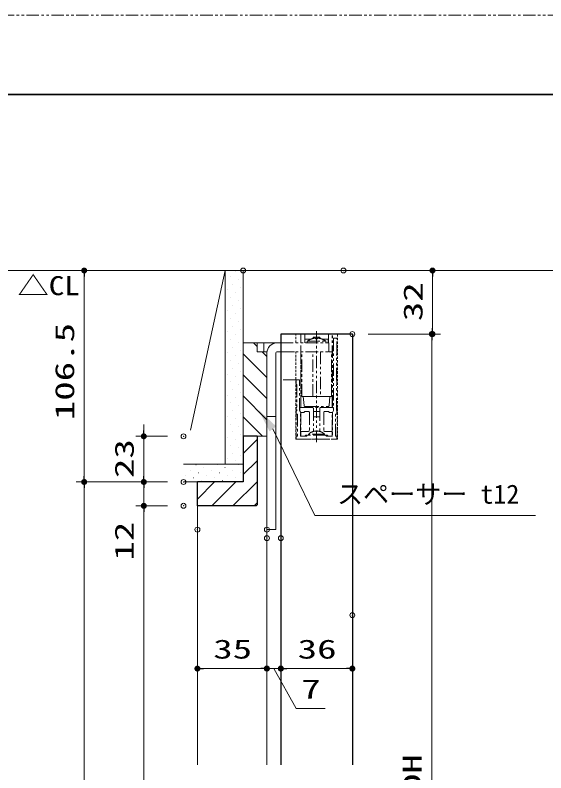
# Model space of a CAD drawing. Units: millimetres, scale not verified. Extents: x -1306 to 1306, y -607 to 607.
# Drawn here: x -912.4 to -645.3, y 212.4 to 594 of the extents above; entities that cross this region are included whole.
import ezdxf
from ezdxf.enums import TextEntityAlignment as Align

# ---------------------------------------------------------------- set-up
doc = ezdxf.new("R2010")
doc.units = ezdxf.units.MM
doc.header["$LTSCALE"] = 5
doc.header["$PDMODE"] = 32
doc.header["$PDSIZE"] = 2.5
doc.linetypes.add('USER1', pattern=[2.5, 1.25, -0.25, 0.25, -0.25, 0.25, -0.25])
doc.linetypes.add('USER2', pattern=[0.375, 0.25, -0.125])
for name, color, linetype, lineweight in [('0-1_線(黄)', 2, 'Continuous', 15), ('0-3_陰線', 4, 'USER1', 9), ('0-B_点線(水)', 4, 'USER2', 9), ('0-D_線(白)', 7, 'Continuous', 30), ('1-0_線(水)', 4, 'Continuous', 9), ('1-1_寸法線', 3, 'Continuous', 13), ('1-2_ハッチング', 6, 'Continuous', 9), ('1-3_引出線', 3, 'Continuous', 9), ('1-4_DEFPOINTS', 7, 'Continuous', 5), ('1-5_0', 3, 'Continuous', 25), ('1-7_図面枠', 7, 'Continuous', 35)]:
    doc.layers.add(name, color=color, linetype=linetype, lineweight=lineweight)
doc.styles.add('ＭＳ ゴシック', font='')
doc.styles.get('ＭＳ ゴシック').set_extended_font_data('MS Gothic')

# ---------------------------------------------------------------- blocks, each defined once
blk = doc.blocks.new('_DOT')
at = {"layer": '1-5_0'}
blk.add_line((-2.5, 0), (-5, 0), dxfattribs=at)
for points in [[(0, 0), (-2.5, 0), (-2.48, 0.313)], [(0, 0), (-2.48, -0.313), (-2.5, 0)], [(0, 0), (-2.48, 0.313), (-2.421, 0.622)], [(0, 0), (-2.421, -0.622), (-2.48, -0.313)], [(0, 0), (-2.421, 0.622), (-2.324, 0.92)], [(0, 0), (-2.324, -0.92), (-2.421, -0.622)], [(0, 0), (-2.324, 0.92), (-2.191, 1.204)], [(0, 0), (-2.191, -1.204), (-2.324, -0.92)], [(0, 0), (-2.191, 1.204), (-2.023, 1.469)], [(0, 0), (-2.023, -1.469), (-2.191, -1.204)], [(0, 0), (-2.023, 1.469), (-1.822, 1.711)], [(0, 0), (-1.822, -1.711), (-2.023, -1.469)], [(0, 0), (-1.822, 1.711), (-1.594, 1.926)], [(0, 0), (-1.594, -1.926), (-1.822, -1.711)], [(0, 0), (-1.594, 1.926), (-1.34, 2.111)], [(0, 0), (-1.34, -2.111), (-1.594, -1.926)], [(0, 0), (-1.34, 2.111), (-1.064, 2.262)], [(0, 0), (-1.064, -2.262), (-1.34, -2.111)], [(0, 0), (-1.064, 2.262), (-0.773, 2.378)], [(0, 0), (-0.773, -2.378), (-1.064, -2.262)], [(0, 0), (-0.773, 2.378), (-0.468, 2.456)], [(0, 0), (-0.468, -2.456), (-0.773, -2.378)], [(0, 0), (-0.468, 2.456), (-0.157, 2.495)], [(0, 0), (-0.157, -2.495), (-0.468, -2.456)], [(0, 0), (-0.157, 2.495), (0.157, 2.495)], [(0, 0), (0.157, -2.495), (-0.157, -2.495)], [(0, 0), (0.157, 2.495), (0.468, 2.456)], [(0, 0), (0.468, 2.456), (0.773, 2.378)], [(0, 0), (0.773, 2.378), (1.064, 2.262)], [(0, 0), (1.064, 2.262), (1.34, 2.111)], [(0, 0), (1.34, 2.111), (1.594, 1.926)], [(0, 0), (1.594, 1.926), (1.822, 1.711)], [(0, 0), (1.822, 1.711), (2.023, 1.469)], [(0, 0), (2.023, 1.469), (2.191, 1.204)], [(0, 0), (2.191, 1.204), (2.324, 0.92)], [(0, 0), (2.324, 0.92), (2.421, 0.622)], [(0, 0), (2.421, 0.622), (2.48, 0.313)], [(0, 0), (2.48, 0.313), (2.5, 0)], [(0, 0), (0.468, -2.456), (0.157, -2.495)], [(0, 0), (0.773, -2.378), (0.468, -2.456)], [(0, 0), (1.064, -2.262), (0.773, -2.378)], [(0, 0), (1.34, -2.111), (1.064, -2.262)], [(0, 0), (1.594, -1.926), (1.34, -2.111)], [(0, 0), (1.822, -1.711), (1.594, -1.926)], [(0, 0), (2.023, -1.469), (1.822, -1.711)], [(0, 0), (2.191, -1.204), (2.023, -1.469)], [(0, 0), (2.324, -0.92), (2.191, -1.204)], [(0, 0), (2.421, -0.622), (2.324, -0.92)], [(0, 0), (2.48, -0.313), (2.421, -0.622)], [(0, 0), (2.5, 0), (2.48, -0.313)]]:
    blk.add_solid(points, dxfattribs=at)

msp = doc.modelspace()

# ---------------------------------------------------------------- linework, layer by layer
at = {"layer": '0-1_線(黄)'}
for p, q in [((-1237.663, 465.389), (-539.884, 465.389)), ((-806.677, 465.389), (-824.177, 385.056)), ((-806.677, 465.389), (-806.677, 367.889)), ((-797.677, 358.889), (-797.677, 465.389)), ((-797.677, 428.889), (-785.677, 428.889)), ((-785.677, 428.889), (-790.677, 428.889)), ((-790.677, 428.889), (-778.677, 428.889)), ((-790.677, 428.889), (-790.677, 424.389)), ((-787.177, 428.889), (-787.177, 424.389)), ((-789.505, 424.389), (-790.677, 424.389)), ((-789.505, 424.389), (-788.348, 424.389)), ((-788.348, 424.389), (-787.177, 424.389)), ((-785.652, 424.389), (-787.177, 424.389)), ((-785.677, 423.889), (-785.677, 381.889)), ((-781.177, 334.889), (-781.177, 423.889)), ((-780.677, 424.389), (-778.677, 424.389)), ((-777.978, 424.389), (-777.978, 424.374)), ((-785.677, 391.889), (-781.177, 391.889)), ((-797.677, 381.889), (-790.677, 381.889)), ((-790.677, 381.889), (-785.677, 381.889)), ((-827.677, 367.889), (-797.677, 367.889)), ((-797.677, 358.889), (-827.677, 358.889)), ((-785.677, 334.889), (-781.177, 334.889))]:
    msp.add_line(p, q, dxfattribs=at)
at = {"layer": '0-1_線(黄)', "lineweight": 18}
msp.add_line((-785.677, 381.889), (-785.677, 424.389), dxfattribs=at)
at = {"layer": '0-1_線(黄)'}
for radius in [5, 0.5]:
    msp.add_arc((-780.677, 423.889), radius, 90, 180, dxfattribs=at)
at = {"layer": '0-3_陰線'}
for p, q in [((387.036, 594), (-1292.964, 594)), ((-768.677, 396.389), (-768.677, 433.389)), ((-768.677, 428.889), (-768.677, 433.389)), ((-768.577, 433.389), (-768.577, 428.889)), ((-766.677, 428.889), (-766.677, 433.389)), ((-762.327, 431.889), (-762.606, 431.122)), ((-759.027, 431.889), (-762.327, 431.889)), ((-761.147, 431.359), (-761.147, 430.963)), ((-760.677, 434.889), (-760.677, 378.956)), ((-760.207, 430.963), (-760.207, 431.359)), ((-759.027, 431.889), (-758.748, 431.122)), ((-754.677, 433.389), (-754.677, 428.889)), ((-752.777, 396.389), (-752.777, 433.389)), ((-752.677, 396.389), (-752.677, 433.389)), ((-778.677, 428.889), (-754.477, 428.889)), ((-766.527, 430.889), (-763.373, 430.889)), ((-766.527, 430.889), (-766.527, 428.889)), ((-765.377, 429.739), (-755.977, 429.739)), ((-765.377, 429.739), (-765.377, 428.889)), ((-763.136, 430.975), (-763.126, 430.963)), ((-758.228, 430.963), (-758.217, 430.975)), ((-757.981, 430.889), (-754.827, 430.889)), ((-755.977, 429.739), (-755.977, 428.889)), ((-754.827, 428.889), (-754.827, 430.889)), ((-754.477, 428.889), (-754.477, 424.389)), ((-778.677, 424.389), (-754.477, 424.389)), ((-777.978, 424.374), (-769.977, 424.374)), ((-769.977, 424.389), (-769.977, 424.374)), ((-768.577, 424.389), (-768.577, 396.389)), ((-768.177, 401.889), (-768.177, 424.389)), ((-762.597, 401.889), (-762.597, 424.389)), ((-758.757, 424.389), (-758.757, 401.889)), ((-753.177, 424.389), (-754.477, 424.389)), ((-753.177, 401.889), (-753.177, 424.389)), ((-768.177, 412.389), (-768.577, 412.389)), ((-752.777, 412.389), (-753.177, 412.389)), ((-771.177, 410.389), (-778.677, 410.389)), ((-768.177, 401.889), (-762.597, 401.889)), ((-766.972, 397.339), (-767.427, 401.889)), ((-758.757, 401.889), (-762.597, 401.889)), ((-758.757, 401.889), (-753.177, 401.889)), ((-753.927, 401.889), (-754.382, 397.339)), ((-766.423, 396.889), (-766.474, 396.889)), ((-766.423, 396.889), (-765.925, 396.889)), ((-765.879, 396.889), (-765.925, 396.889)), ((-765.879, 396.889), (-755.475, 396.889)), ((-755.429, 396.889), (-755.475, 396.889)), ((-755.429, 396.889), (-754.93, 396.889)), ((-754.879, 396.889), (-754.93, 396.889)), ((-770.627, 396.389), (-770.977, 396.389)), ((-770.977, 396.389), (-770.977, 380.389)), ((-768.677, 396.389), (-769.227, 396.389)), ((-768.677, 396.389), (-762.777, 396.389)), ((-768.677, 396.389), (-752.677, 396.389)), ((-767.177, 393.889), (-768.677, 393.889)), ((-768.577, 393.889), (-768.577, 383.889)), ((-766.677, 394.389), (-767.177, 393.889)), ((-764.777, 394.389), (-766.677, 394.389)), ((-764.277, 393.889), (-764.277, 384.889)), ((-762.277, 395.889), (-762.277, 384.389)), ((-762.184, 394.389), (-762.277, 393.889)), ((-759.077, 395.889), (-759.077, 384.389)), ((-758.577, 396.389), (-752.677, 396.389)), ((-757.077, 393.889), (-757.077, 384.889)), ((-752.777, 383.889), (-752.777, 393.889)), ((-752.127, 396.389), (-752.677, 396.389)), ((-752.177, 394.889), (-752.677, 393.889)), ((-752.177, 395.889), (-752.177, 394.889)), ((-750.377, 396.389), (-750.727, 396.389)), ((-750.377, 380.389), (-750.377, 396.389)), ((-759.077, 391.739), (-762.277, 391.739)), ((-768.577, 383.889), (-768.577, 382.389)), ((-768.077, 384.389), (-764.777, 384.389)), ((-766.077, 382.389), (-766.577, 381.889)), ((-766.077, 382.389), (-765.177, 382.389)), ((-756.627, 382.887), (-764.727, 382.887)), ((-764.727, 382.389), (-764.727, 382.887)), ((-762.484, 384.283), (-762.49, 384.291)), ((-762.277, 384.389), (-762.131, 384.389)), ((-761.012, 384.283), (-761.012, 384.569)), ((-761.012, 384.389), (-760.341, 384.389)), ((-760.341, 384.569), (-760.341, 384.283)), ((-759.222, 384.389), (-759.077, 384.389)), ((-758.864, 384.291), (-758.87, 384.283)), ((-756.627, 382.389), (-756.627, 382.887)), ((-756.577, 384.389), (-753.277, 384.389)), ((-752.777, 383.889), (-752.777, 382.389))]:
    msp.add_line(p, q, dxfattribs=at)
at = {"layer": '0-3_陰線', "lineweight": 18}
for p, q in [((-750.927, 431.389), (-751.827, 431.389)), ((-769.527, 410.389), (-770.427, 410.389)), ((-770.927, 381.589), (-770.927, 380.889)), ((-770.427, 380.389), (-761.142, 380.389)), ((-761.001, 380.447), (-760.818, 380.63)), ((-760.535, 380.63), (-760.353, 380.447)), ((-760.211, 380.389), (-750.927, 380.389)), ((-750.427, 380.889), (-750.427, 381.589))]:
    msp.add_line(p, q, dxfattribs=at)
for points in [[(-752.127, 431.089), (-752.127, 394.889), (-752.627, 393.889), (-752.627, 381.889), (-755.677, 381.889), (-756.177, 382.389), (-765.177, 382.389), (-765.677, 381.889), (-768.727, 381.889), (-768.727, 393.889), (-769.227, 394.889), (-769.227, 410.089)], [(-750.427, 393.389), (-750.427, 394.589), (-750.727, 394.889), (-750.727, 407.889), (-750.427, 408.189), (-750.427, 409.789), (-750.727, 410.089), (-750.727, 423.089), (-750.427, 423.389), (-750.427, 430.889)], [(-770.927, 409.889), (-770.927, 408.189), (-770.627, 407.889), (-770.627, 394.889), (-770.927, 394.589), (-770.927, 393.389)], [(-770.627, 393.089), (-770.227, 393.089), (-770.227, 381.889), (-770.627, 381.889)], [(-750.727, 381.889), (-751.127, 381.889), (-751.127, 393.089), (-750.727, 393.089)]]:
    msp.add_lwpolyline(points, dxfattribs=at)
at = {"layer": '0-3_陰線'}
for points in [[(-769.177, 395.889), (-769.177, 394.889), (-768.677, 393.889)], [(-762.184, 394.389), (-759.17, 394.389), (-759.077, 393.889)], [(-756.577, 394.389), (-754.677, 394.389), (-754.177, 393.889), (-752.677, 393.889)], [(-756.177, 382.389), (-755.277, 382.389), (-754.777, 381.889)]]:
    msp.add_lwpolyline(points, dxfattribs=at)
for centre, radius, start, end in [((-760.677, 423.869), 7.505, 93.59035, 109.04594), ((-760.677, 423.869), 7.505, 70.95406, 86.40965), ((-760.677, 423.869), 7.52, 109.09124, 128.68219), ((-760.677, 423.869), 7.52, 51.31781, 70.90876), ((-766.474, 397.389), 0.5, 185.71059, 270), ((-754.879, 397.389), 0.5, 270, 354.28941), ((-768.677, 395.889), 0.5, 90, 180), ((-764.777, 393.889), 0.5, 0, 90), ((-762.777, 395.889), 0.5, 0, 90), ((-758.577, 395.889), 0.5, 90, 180), ((-756.577, 393.889), 0.5, 90, 180), ((-752.677, 395.889), 0.5, 0, 90), ((-768.077, 383.889), 0.5, 90, 180), ((-768.077, 382.389), 0.5, 180, 270), ((-764.777, 384.889), 0.5, 270, 0), ((-760.677, 378.919), 5.67, 108.64637, 135.58469), ((-760.677, 378.919), 5.66, 93.39735, 108.61904), ((-760.677, 378.919), 5.66, 71.38096, 86.60265), ((-760.677, 378.919), 5.67, 44.41531, 71.35363), ((-756.577, 384.889), 0.5, 180, 270), ((-753.277, 383.889), 0.5, 0, 90), ((-753.277, 382.389), 0.5, 270, 0)]:
    msp.add_arc(centre, radius, start, end, dxfattribs=at)
at = {"layer": '0-3_陰線', "lineweight": 18}
for centre, radius, start, end in [((-751.827, 431.089), 0.3, 90, 180), ((-750.927, 430.889), 0.5, 0, 90), ((-770.427, 409.889), 0.5, 90, 180), ((-769.527, 410.089), 0.3, 0, 90), ((-770.627, 393.389), 0.3, 180, 270), ((-750.727, 393.389), 0.3, 270, 0), ((-770.627, 381.589), 0.3, 90, 180), ((-750.727, 381.589), 0.3, 0, 90), ((-770.427, 380.889), 0.5, 180, 270), ((-761.142, 380.589), 0.2, 270, 315), ((-760.677, 380.489), 0.2, 45, 135), ((-760.211, 380.589), 0.2, 225, 270), ((-750.927, 380.889), 0.5, 270, 0)]:
    msp.add_arc(centre, radius, start, end, dxfattribs=at)
at = {"layer": '0-3_陰線'}
for centre, major_axis, ratio, start_param, end_param in [((-760.677, 425.718), (6.974, 0), 0.75393, 1.5033478, 1.6382449), ((-760.677, 379.747), (5.471, 0), 0.83045, 1.5094544, 1.6321382)]:
    msp.add_ellipse(centre, major_axis=major_axis, ratio=ratio, start_param=start_param, end_param=end_param, dxfattribs=at)
at = {"layer": '0-B_点線(水)'}
for p, q in [((-771.177, 428.889), (-771.177, 433.389)), ((-771.177, 380.389), (-771.177, 424.374))]:
    msp.add_line(p, q, dxfattribs=at)
msp.add_lwpolyline([(-750.177, 433.389), (-750.177, 380.389), (-771.177, 380.389)], dxfattribs=at)
at = {"layer": '0-D_線(白)', "lineweight": 25}
msp.add_line((-778.677, 433.389), (-778.677, 216.389), dxfattribs=at)
at = {"layer": '0-D_線(白)'}
for p, q in [((-742.677, 433.389), (-778.677, 433.389)), ((-742.677, 433.389), (-742.677, 216.389)), ((-790.677, 381.889), (-797.677, 381.889)), ((-790.677, 381.889), (-790.677, 347.389)), ((-820.677, 346.889), (-820.677, 358.889)), ((-791.177, 346.889), (-790.677, 347.389)), ((-791.177, 346.889), (-820.677, 346.889))]:
    msp.add_line(p, q, dxfattribs=at)
msp.add_lwpolyline([(-797.677, 381.889), (-797.677, 358.889), (-820.677, 358.889)], dxfattribs=at)
at = {"layer": '1-0_線(水)'}
for p, q in [((-778.677, 410.389), (-778.677, 424.389)), ((-785.677, 381.889), (-785.677, 216.389)), ((-820.677, 346.889), (-820.677, 216.389))]:
    msp.add_line(p, q, dxfattribs=at)
at = {"layer": '1-1_寸法線'}
for p, q in [((-805.677, 465.389), (-881.677, 465.389)), ((-877.677, 462.389), (-877.677, 361.889)), ((-739.177, 465.389), (-698.302, 465.389)), ((-702.302, 436.389), (-702.302, 462.389)), ((-734.677, 433.389), (-698.302, 433.389)), ((-734.677, 433.389), (-698.677, 433.389)), ((-702.677, 430.389), (-702.677, -5.611)), ((-847.677, 384.889), (-847.677, 387.889)), ((-835.677, 381.889), (-851.677, 381.889)), ((-847.677, 381.889), (-847.677, 358.889)), ((-847.677, 361.889), (-847.677, 364.889)), ((-835.677, 358.889), (-881.677, 358.889)), ((-835.677, 358.889), (-881.677, 358.889)), ((-835.677, 358.889), (-851.677, 358.889)), ((-835.677, 358.889), (-851.677, 358.889)), ((-847.677, 358.889), (-847.677, 346.889)), ((-877.677, 355.889), (-877.677, -11.611)), ((-847.677, 355.889), (-847.677, 352.889)), ((-835.677, 346.889), (-851.677, 346.889)), ((-835.677, 346.889), (-851.677, 346.889)), ((-847.677, 343.889), (-847.677, 318.127)), ((-847.677, 343.889), (-847.677, -11.611)), ((-820.677, 326.889), (-820.677, 260.889)), ((-785.677, 326.889), (-785.677, 260.889)), ((-785.677, 322.616), (-785.677, 260.889)), ((-778.677, 322.616), (-778.677, 260.889)), ((-778.677, 322.616), (-778.677, 260.889)), ((-742.677, 283.774), (-742.677, 260.889)), ((-788.677, 264.889), (-817.677, 264.889)), ((-788.677, 264.889), (-791.677, 264.889)), ((-778.677, 264.889), (-785.677, 264.889)), ((-778.677, 264.889), (-785.677, 264.889)), ((-775.677, 264.889), (-772.677, 264.889)), ((-775.677, 264.889), (-745.677, 264.889))]:
    msp.add_line(p, q, dxfattribs=at)
msp.add_lwpolyline([(-782.177, 264.889), (-770.968, 244.727), (-756.301, 244.727)], dxfattribs=at)
at = {"layer": '1-2_ハッチング'}
for p, q in [((-804.174, 462.305), (-804.124, 462.305)), ((-801.522, 464.956), (-801.472, 464.956)), ((-802.848, 458.327), (-802.798, 458.327)), ((-800.196, 460.979), (-800.146, 460.979)), ((-805.5, 455.675), (-805.45, 455.675)), ((-801.522, 454.35), (-801.472, 454.35)), ((-798.87, 457.001), (-798.82, 457.001)), ((-804.174, 451.698), (-804.124, 451.698)), ((-800.196, 450.372), (-800.146, 450.372)), ((-802.848, 447.721), (-802.798, 447.721)), ((-805.5, 445.069), (-805.45, 445.069)), ((-801.522, 443.743), (-801.472, 443.743)), ((-798.87, 446.395), (-798.82, 446.395)), ((-804.174, 441.091), (-804.124, 441.091)), ((-800.196, 439.766), (-800.146, 439.766)), ((-802.848, 437.114), (-802.798, 437.114)), ((-798.87, 435.788), (-798.82, 435.788)), ((-805.5, 434.462), (-805.45, 434.462)), ((-801.522, 433.136), (-801.472, 433.136)), ((-804.174, 430.485), (-804.124, 430.485)), ((-800.196, 429.159), (-800.146, 429.159)), ((-790.677, 427.066), (-792.5, 428.889)), ((-805.5, 423.856), (-805.45, 423.856)), ((-802.848, 426.507), (-802.798, 426.507)), ((-798.87, 425.181), (-798.82, 425.181)), ((-785.677, 422.066), (-788, 424.389)), ((-804.174, 419.878), (-804.124, 419.878)), ((-801.522, 422.53), (-801.472, 422.53)), ((-785.677, 411.459), (-797.677, 423.459)), ((-800.196, 418.552), (-800.146, 418.552)), ((-805.5, 413.249), (-805.45, 413.249)), ((-802.848, 415.901), (-802.798, 415.901)), ((-798.87, 414.575), (-798.82, 414.575)), ((-785.677, 400.853), (-797.677, 412.853)), ((-804.174, 409.272), (-804.124, 409.272)), ((-801.522, 411.923), (-801.472, 411.923)), ((-802.848, 405.294), (-802.798, 405.294)), ((-800.196, 407.946), (-800.146, 407.946)), ((-805.5, 402.642), (-805.45, 402.642)), ((-801.522, 401.317), (-801.472, 401.317)), ((-798.87, 403.968), (-798.82, 403.968)), ((-785.677, 390.246), (-797.677, 402.246)), ((-804.174, 398.665), (-804.124, 398.665)), ((-800.196, 397.339), (-800.146, 397.339)), ((-802.848, 394.687), (-802.798, 394.687)), ((-798.87, 393.362), (-798.82, 393.362)), ((-805.5, 392.036), (-805.45, 392.036)), ((-801.522, 390.71), (-801.472, 390.71)), ((-787.926, 381.889), (-797.677, 391.639)), ((-804.174, 388.058), (-804.124, 388.058)), ((-800.196, 386.733), (-800.146, 386.733)), ((-802.848, 384.081), (-802.798, 384.081)), ((-798.87, 382.755), (-798.82, 382.755)), ((-805.5, 381.429), (-805.45, 381.429)), ((-801.522, 380.103), (-801.472, 380.103)), ((-797.677, 373.219), (-790.677, 380.219)), ((-804.174, 377.452), (-804.124, 377.452)), ((-800.196, 376.126), (-800.146, 376.126)), ((-805.5, 370.823), (-805.45, 370.823)), ((-802.848, 373.474), (-802.798, 373.474)), ((-798.87, 372.148), (-798.82, 372.148)), ((-821.41, 367.519), (-821.36, 367.519)), ((-810.803, 367.519), (-810.753, 367.519)), ((-801.522, 369.497), (-801.472, 369.497)), ((-800.196, 367.519), (-800.146, 367.519)), ((-797.677, 362.612), (-790.677, 369.612)), ((-824.061, 364.868), (-824.011, 364.868)), ((-820.084, 363.542), (-820.034, 363.542)), ((-817.432, 366.194), (-817.382, 366.194)), ((-813.455, 364.868), (-813.405, 364.868)), ((-809.477, 363.542), (-809.427, 363.542)), ((-806.825, 366.194), (-806.775, 366.194)), ((-802.848, 364.868), (-802.798, 364.868)), ((-798.87, 363.542), (-798.82, 363.542)), ((-826.713, 362.216), (-826.663, 362.216)), ((-822.735, 360.89), (-822.685, 360.89)), ((-820.677, 350.219), (-812.007, 358.889)), ((-818.758, 359.564), (-818.708, 359.564)), ((-816.106, 362.216), (-816.056, 362.216)), ((-813.4, 346.889), (-801.4, 358.889)), ((-812.129, 360.89), (-812.079, 360.89)), ((-808.151, 359.564), (-808.101, 359.564)), ((-805.5, 362.216), (-805.45, 362.216)), ((-802.794, 346.889), (-790.677, 359.006)), ((-801.522, 360.89), (-801.472, 360.89)), ((-792.187, 346.889), (-790.677, 348.399))]:
    msp.add_line(p, q, dxfattribs=at)
at = {"layer": '1-3_引出線'}
msp.add_lwpolyline([(-650.49, 341.919), (-761.572, 341.919), (-782.695, 385.646)], dxfattribs=at)
msp.add_solid([(-789.94, 395.212), (-781.034, 386.905), (-784.356, 384.388)], dxfattribs=at)
at = {"layer": '1-4_DEFPOINTS'}
for p in [(-797.677, 465.389), (-747.177, 465.389), (-702.302, 465.389), (-742.677, 433.389), (-827.677, 381.889), (-877.677, 358.889), (-847.677, 358.889), (-827.677, 358.889), (-847.677, 346.889), (-827.677, 346.889), (-820.677, 334.889), (-785.677, 334.889), (-785.677, 330.616), (-778.677, 330.616), (-742.677, 291.774), (-785.677, 264.889), (-778.677, 264.889), (-742.677, 264.889)]:
    msp.add_point(p, dxfattribs=at)
at = {"layer": '1-7_図面枠'}
msp.add_lwpolyline([(-1252.964, -554), (347.036, -554), (347.036, 554), (-1252.964, 554)], close=True, dxfattribs=at)

# ---------------------------------------------------------------- block references
at = {"layer": '1-1_寸法線', "xscale": 0.6, "yscale": 0.6}
for p, rotation in [((-877.677, 465.389), 90), ((-702.302, 465.389), 90), ((-702.302, 433.389), 270), ((-702.677, 433.389), 90), ((-847.677, 381.889), 270), ((-877.677, 358.889), 270), ((-877.677, 358.889), 90), ((-847.677, 358.889), 270), ((-847.677, 358.889), 90), ((-847.677, 346.889), 90), ((-847.677, 346.889), 90), ((-820.677, 264.889), 180), ((-778.677, 264.889), 180), ((-778.677, 264.889), 180)]:
    msp.add_blockref('_DOT', p, dxfattribs=dict(at, rotation=rotation))
for p in [(-785.677, 264.889), (-785.677, 264.889), (-742.677, 264.889)]:
    msp.add_blockref('_DOT', p, dxfattribs=at)

# ---------------------------------------------------------------- texts
at = {"layer": '0-1_線(黄)', "style": 'ＭＳ ゴシック', "width": 1.2}
msp.add_text('△CL', height=9.604, dxfattribs=at).set_placement((-911.22, 450.067), align=Align.BOTTOM_LEFT)
at = {"layer": '1-1_寸法線', "style": 'ＭＳ ゴシック', "width": 1.5}
for s, p in [('32', (-704.451, 439.865)), ('106.5', (-879.826, 389.996)), ('23', (-849.826, 360.865)), ('12', (-849.826, 319.27)), ('DH', (-704.826, 202.151))]:
    msp.add_text(s, height=9.604, rotation=90, dxfattribs=at).set_placement(p, align=Align.BOTTOM_LEFT)
for s, p in [('35', (-812.701, 267.038)), ('36', (-770.201, 267.038)), ('7', (-768.397, 246.876))]:
    msp.add_text(s, height=9.604, dxfattribs=at).set_placement(p, align=Align.BOTTOM_LEFT)
at = {"layer": '1-3_引出線', "style": 'ＭＳ ゴシック'}
msp.add_text('スペーサー t12', height=9.621, dxfattribs=at).set_placement((-750.387, 345.067), align=Align.BOTTOM_LEFT)

doc.saveas('drawing.dxf')
